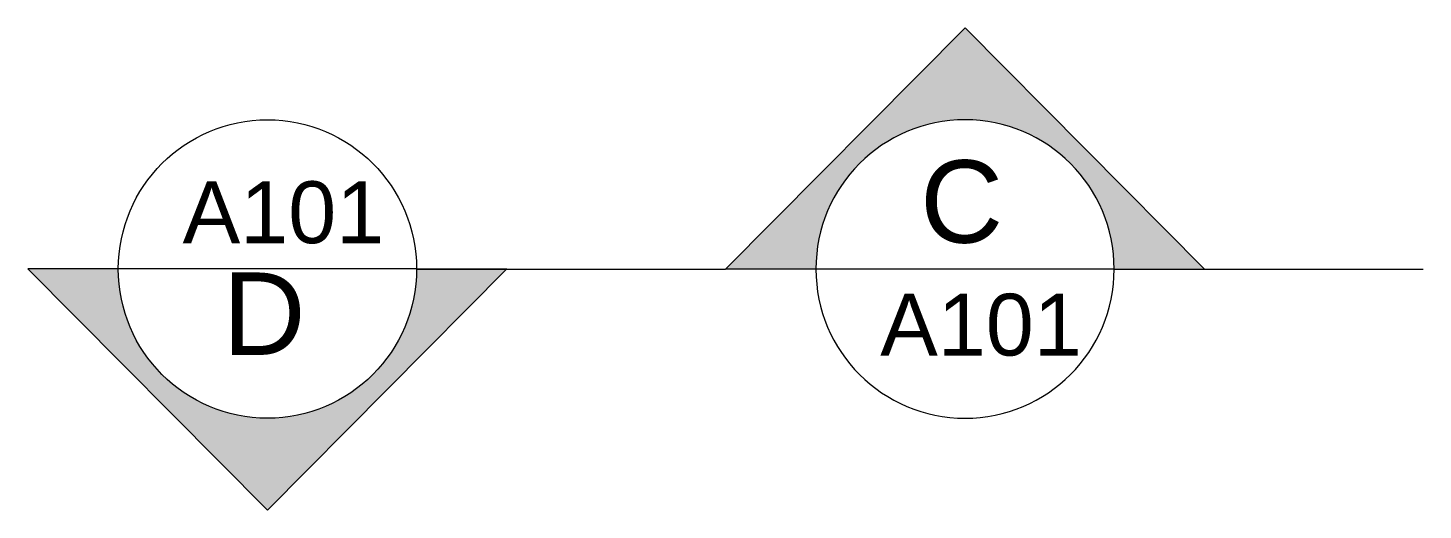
# Model space of a CAD drawing. Header units: inches. Extents: x -780 to 465, y -578 to 353.
# Drawn here: x -780 to -712.3, y 90.4 to 113.8 of the extents above; entities that cross this region are included whole.
import ezdxf
from ezdxf.enums import TextEntityAlignment as Align

# ---------------------------------------------------------------- set-up
doc = ezdxf.new("R2010")
doc.units = ezdxf.units.IN
doc.header["$MEASUREMENT"] = 0
doc.layers.add('A-ANNO-SYMB', color=3, linetype='Continuous', lineweight=18)
doc.styles.add('ARIAL', font='arial.ttf')
doc.styles.get("Standard").update_dxf_attribs({"font": 'arial.ttf'})

# ---------------------------------------------------------------- blocks, each defined once
blk = doc.blocks.new('SYMBOL')
at = {"layer": 'A-ANNO-SYMB', "linetype": 'Continuous', "lineweight": 20}
h = blk.add_hatch(color=256, dxfattribs=at)
h.dxf.hatch_style = 1
h.paths.add_polyline_path([(11.2063, 4.9481), (11.316, 4.9481, -1), (11.678, 4.9481), (11.7877, 4.9481), (11.497, 5.2405)])
at = {"linetype": 'Continuous', "lineweight": 20}
blk.add_line((11.316, 4.9481), (11.678, 4.9481), dxfattribs=at)
at = {"layer": 'A-ANNO-SYMB', "linetype": 'Continuous', "lineweight": 20}
for p, q in [((11.2063, 4.9481), (11.497, 5.2405)), ((11.7877, 4.9481), (11.497, 5.2405)), ((11.316, 4.9481), (11.2063, 4.9481)), ((11.678, 4.9481), (11.7877, 4.9481))]:
    blk.add_line(p, q, dxfattribs=at)
blk.add_circle((11.497, 4.9481), 0.181, dxfattribs=at)
for tag, p in [('TAVOLA', (11.497, 5.08)), ('SEZIONE', (11.497, 4.9181))]:
    blk.add_attdef(tag, text='', height=0.1, dxfattribs=at).set_placement(p, align=Align.TOP_CENTER)

msp = doc.modelspace()

# ---------------------------------------------------------------- linework, layer by layer
at = {"layer": 'A-ANNO-SYMB'}
for p, q in [((-761.166, 102.062), (-746.166, 102.062)), ((-727.295, 102.062), (-712.295, 102.062))]:
    msp.add_line(p, q, dxfattribs=at)

# ---------------------------------------------------------------- block references
at = {"layer": 'A-ANNO-SYMB', "linetype": 'Continuous'}
ref = msp.add_blockref('SYMBOL', (-274.656, -95.863), dxfattribs=dict(at, xscale=-40, yscale=40, zscale=40))
ref.add_attrib('SEZIONE', 'C', dxfattribs={"layer": '0', "linetype": 'Continuous', "lineweight": 20, "height": 4, "style": 'ARIAL'}).set_placement((-734.7, 107.337), align=Align.TOP_CENTER)
ref.add_attrib('TAVOLA', 'A101', dxfattribs={"layer": '0', "linetype": 'Continuous', "lineweight": 20, "height": 3, "style": 'ARIAL'}).set_placement((-733.759, 100.862), align=Align.TOP_CENTER)
ref = msp.add_blockref('SYMBOL', (-308.526, 299.987), dxfattribs=dict(at, xscale=40, yscale=40, zscale=40, rotation=180))
ref.add_attrib('SEZIONE', 'D', dxfattribs={"layer": '0', "linetype": 'Continuous', "lineweight": 20, "height": 4, "style": 'ARIAL'}).set_placement((-768.57, 101.895), align=Align.TOP_CENTER)
ref.add_attrib('TAVOLA', 'A101', dxfattribs={"layer": '0', "linetype": 'Continuous', "lineweight": 20, "height": 3, "style": 'ARIAL'}).set_placement((-767.629, 106.315), align=Align.TOP_CENTER)

doc.saveas('drawing.dxf')
